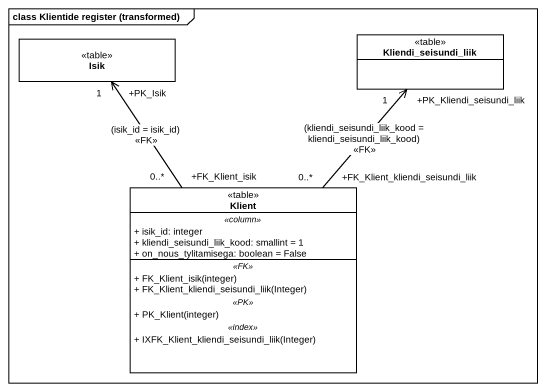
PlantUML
@startuml
mainframe class Klientide register (transformed)
hide circle
hide empty members
skinparam classAttributeIconSize 0
class Isik <<table>>
class Kliendi_seisundi_liik <<table>>
class Klient <<table>> {
  .. <<column>> ..
  + isik_id: integer
  + kliendi_seisundi_liik_kood: smallint = 1
  + on_nous_tylitamisega: boolean = False
  .. <<FK>> ..
  + FK_Klient_isik(integer)
  + FK_Klient_kliendi_seisundi_liik(Integer)
  .. <<PK>> ..
  + PK_Klient(integer)
  .. <<index>> ..
  + IXFK_Klient_kliendi_seisundi_liik(Integer)
}
Klient "+FK_Klient_isik\n0..*" -up-> "+PK_Isik\n1" Isik : (isik_id = isik_id)\n<<FK>>
Klient "+FK_Klient_kliendi_seisundi_liik\n0..*" -up-> "+PK_Kliendi_seisundi_liik\n1" Kliendi_seisundi_liik : (kliendi_seisundi_liik_kood = kliendi_seisundi_liik_kood)\n<<FK>>
@enduml
